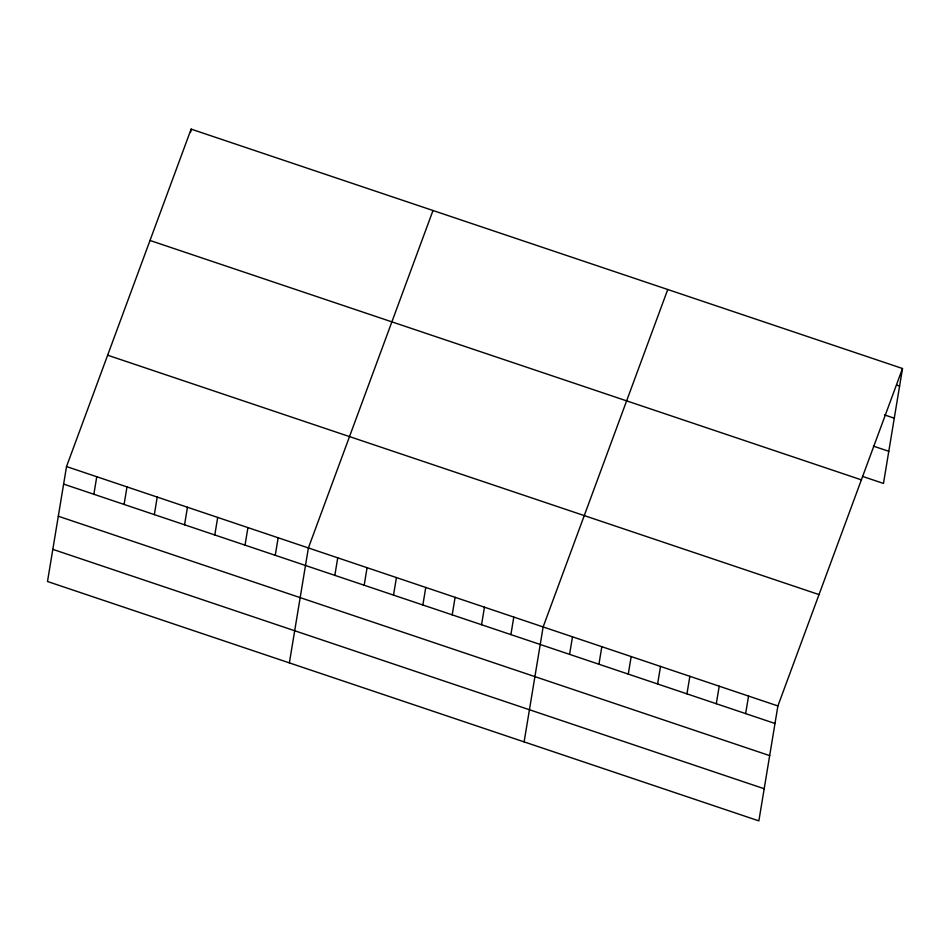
<?xml version="1.0" encoding="UTF-8"?>
<svg xmlns="http://www.w3.org/2000/svg" width="950" height="950" viewBox="0 0 950 950"><rect width="100%" height="100%" fill="white"/><g stroke="black" fill="none" stroke-linecap="round" stroke-linejoin="round"><path stroke-width="1.43" d="M66.524 466.557L47.5 581.495L758.872 820.883L777.896 705.945L902.5 368.505L191.128 129.117L66.524 466.557L777.896 705.945M93.86 494.261L96.758 476.734M124.094 504.438L126.991 486.899M190.653 132.038L191.128 129.117M154.328 514.615L157.225 497.076M184.561 524.792L187.459 507.253M214.795 534.957L217.692 517.429M245.029 545.134L247.926 527.594M275.251 555.311L278.16 537.771M289.37 662.886L308.394 547.948L432.998 210.508M334.839 575.356L337.737 557.816M364.183 585.236L367.08 567.696M393.526 595.104L396.423 577.576M422.869 604.984L425.766 587.444M452.212 614.852L455.109 597.324M481.555 624.732L484.452 607.192M510.898 634.612L513.796 617.072M524.115 741.879L543.139 626.941L667.743 289.512M569.584 654.36L572.494 636.821M598.928 664.228L601.837 646.689M628.271 674.108L631.18 656.569M657.614 683.976L660.523 666.449M686.957 693.856L689.866 676.317M716.3 703.724L719.209 686.197M745.643 713.604L748.553 696.065M902.5 368.505L883.476 483.443L862.517 476.389M896.8 385.106L899.602 386.044M884.498 414.901L894.271 418.19M873.418 446.132L888.796 451.298M150.017 240.469L861.377 479.857M107.647 355.205L819.019 594.593M63.626 484.096L774.998 723.484M58.306 516.23L769.666 755.618M52.82 549.349L764.192 788.738"/></g></svg>
